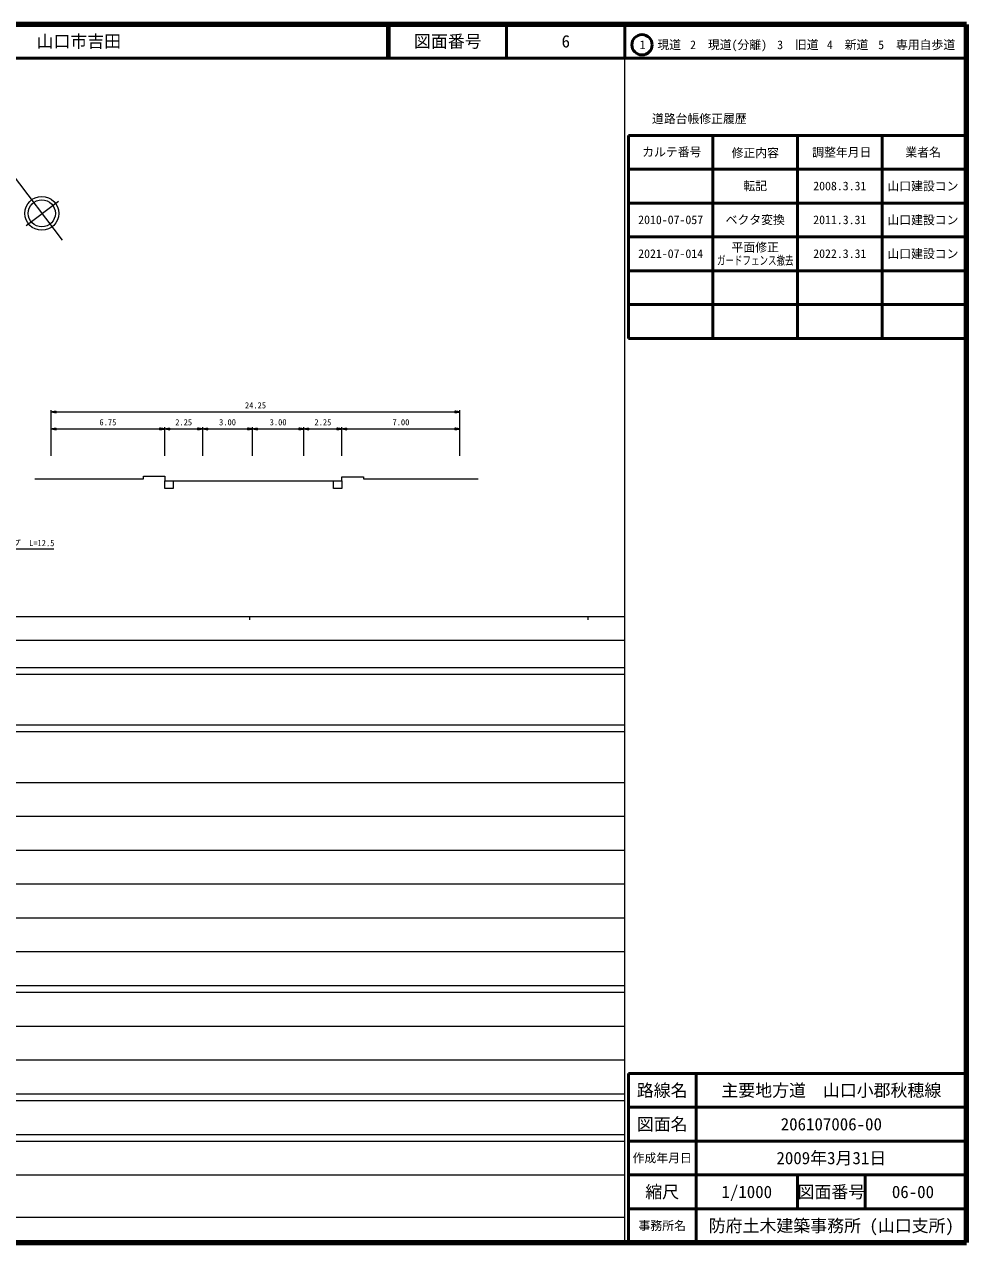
# Model space of a CAD drawing. Units: millimetres, scale not verified. Extents: x 40000 to 680000, y 20000 to 380000.
# Drawn here: x 401439 to 680000, y 20000 to 380000 of the extents above; entities that cross this region are included whole.
import ezdxf
from ezdxf.enums import TextEntityAlignment as Align

# ---------------------------------------------------------------- set-up
doc = ezdxf.new("R2010")
doc.units = ezdxf.units.MM
doc.header["$LTSCALE"] = 1000
for name, color, linetype, lineweight in [('M-BGD', 7, 'Continuous', 13), ('M-BMK-SRVR', 3, 'Continuous', 13), ('M-STR-HTXT', 7, 'Continuous', 13), ('M-TTL', 2, 'Continuous', 140), ('M-TTL-BAND', 7, 'Continuous', 13), ('M-TTL-FRAM', 2, 'Continuous', 50), ('M-TTL-LINE', 7, 'Continuous', 50)]:
    doc.layers.add(name, color=color, linetype=linetype, lineweight=lineweight)
doc.layers.add('M-TTL-TXT', color=7, linetype='Continuous')
doc.styles.add('ＭＳ ゴシック', font='')
doc.styles.get('ＭＳ ゴシック').set_extended_font_data('MS Gothic')

msp = doc.modelspace()

# ---------------------------------------------------------------- linework, layer by layer
at = {"layer": 'M-BGD'}
for points in [[(404545, 245739), (436648, 245739), (436648, 246449), (442933, 246449), (442933, 245135), (495313, 245135), (495313, 246307), (501705, 246307), (501705, 245703), (535582, 245703)], [(445384, 245135), (445384, 242880), (442933, 242880), (442933, 245135)], [(495313, 245135), (495313, 242880), (492862, 242880), (492862, 245135)]]:
    msp.add_lwpolyline(points, dxfattribs=at)
at = {"layer": 'M-BMK-SRVR'}
for p, q in [((412743, 316239), (397618, 336145)), ((401964, 320542), (411500, 327741))]:
    msp.add_line(p, q, dxfattribs=at)
for radius in [5016, 4013]:
    msp.add_circle((406593, 324156), radius, dxfattribs=at)
at = {"layer": 'M-STR-HTXT'}
for p, q in [((409339, 252462), (409339, 265962)), ((409339, 265462), (410839, 265712)), ((409339, 265462), (410839, 265212)), ((409339, 265462), (410839, 265462)), ((410839, 265512), (409639, 265512)), ((410839, 265412), (409639, 265412)), ((409939, 265562), (410839, 265562)), ((409939, 265362), (410839, 265362)), ((410839, 265612), (410239, 265612)), ((410839, 265312), (410239, 265312)), ((410539, 265662), (410839, 265662)), ((410539, 265262), (410839, 265262)), ((410839, 265212), (410839, 265712)), ((410839, 265462), (442933, 265462)), ((442933, 265462), (454155, 265462)), ((454155, 265462), (468857, 265462)), ((468857, 265462), (484055, 265462)), ((484055, 265462), (495313, 265462)), ((495313, 265462), (528720, 265462)), ((530220, 265462), (528720, 265712)), ((528720, 265712), (528720, 265212)), ((529020, 265662), (528720, 265662)), ((528720, 265612), (529320, 265612)), ((529620, 265562), (528720, 265562)), ((528720, 265512), (529920, 265512)), ((530220, 265462), (528720, 265212)), ((530220, 265462), (528720, 265462)), ((528720, 265412), (529920, 265412)), ((529620, 265362), (528720, 265362)), ((528720, 265312), (529320, 265312)), ((529020, 265262), (528720, 265262)), ((530220, 252462), (530220, 265962)), ((409339, 260462), (410839, 260712)), ((409339, 260462), (410839, 260212)), ((409339, 260462), (410839, 260462)), ((410839, 260512), (409639, 260512)), ((410839, 260412), (409639, 260412)), ((409939, 260562), (410839, 260562)), ((409939, 260362), (410839, 260362)), ((410839, 260612), (410239, 260612)), ((410839, 260312), (410239, 260312)), ((410539, 260662), (410839, 260662)), ((410539, 260262), (410839, 260262)), ((410839, 260212), (410839, 260712)), ((410839, 260462), (441433, 260462)), ((442933, 260462), (441433, 260712)), ((441433, 260712), (441433, 260212)), ((441733, 260662), (441433, 260662)), ((441433, 260612), (442033, 260612)), ((442333, 260562), (441433, 260562)), ((441433, 260512), (442633, 260512)), ((442933, 260462), (441433, 260212)), ((442933, 260462), (441433, 260462)), ((441433, 260412), (442633, 260412)), ((442333, 260362), (441433, 260362)), ((441433, 260312), (442033, 260312)), ((441733, 260262), (441433, 260262)), ((442933, 252462), (442933, 260962)), ((442933, 260462), (444433, 260712)), ((442933, 260462), (444433, 260212)), ((442933, 260462), (444433, 260462)), ((444433, 260512), (443233, 260512)), ((444433, 260412), (443233, 260412)), ((443533, 260562), (444433, 260562)), ((443533, 260362), (444433, 260362)), ((444433, 260612), (443833, 260612)), ((444433, 260312), (443833, 260312)), ((444133, 260662), (444433, 260662)), ((444133, 260262), (444433, 260262)), ((444433, 260212), (444433, 260712)), ((444433, 260462), (452655, 260462)), ((454155, 260462), (452655, 260712)), ((452655, 260712), (452655, 260212)), ((452955, 260662), (452655, 260662)), ((452655, 260612), (453255, 260612)), ((453555, 260562), (452655, 260562)), ((452655, 260512), (453855, 260512)), ((454155, 260462), (452655, 260212)), ((454155, 260462), (452655, 260462)), ((452655, 260412), (453855, 260412)), ((453555, 260362), (452655, 260362)), ((452655, 260312), (453255, 260312)), ((452955, 260262), (452655, 260262)), ((454155, 252462), (454155, 260962)), ((454155, 260462), (455655, 260712)), ((454155, 260462), (455655, 260212)), ((454155, 260462), (455655, 260462)), ((455655, 260512), (454455, 260512)), ((455655, 260412), (454455, 260412)), ((454755, 260562), (455655, 260562)), ((454755, 260362), (455655, 260362)), ((455655, 260612), (455055, 260612)), ((455655, 260312), (455055, 260312)), ((455355, 260662), (455655, 260662)), ((455355, 260262), (455655, 260262)), ((455655, 260212), (455655, 260712)), ((455655, 260462), (467357, 260462)), ((468857, 260462), (467357, 260712)), ((467357, 260712), (467357, 260212)), ((467657, 260662), (467357, 260662)), ((467357, 260612), (467957, 260612)), ((468257, 260562), (467357, 260562)), ((467357, 260512), (468557, 260512)), ((468857, 260462), (467357, 260212)), ((468857, 260462), (467357, 260462)), ((467357, 260412), (468557, 260412)), ((468257, 260362), (467357, 260362)), ((467357, 260312), (467957, 260312)), ((467657, 260262), (467357, 260262)), ((468857, 252462), (468857, 260962)), ((468857, 260462), (470357, 260712)), ((468857, 260462), (470357, 260212)), ((468857, 260462), (470357, 260462)), ((470357, 260512), (469157, 260512)), ((470357, 260412), (469157, 260412)), ((469457, 260562), (470357, 260562)), ((469457, 260362), (470357, 260362)), ((470357, 260612), (469757, 260612)), ((470357, 260312), (469757, 260312)), ((470057, 260662), (470357, 260662)), ((470057, 260262), (470357, 260262)), ((470357, 260212), (470357, 260712)), ((470357, 260462), (482555, 260462)), ((484055, 260462), (482555, 260712)), ((482555, 260712), (482555, 260212)), ((482855, 260662), (482555, 260662)), ((482555, 260612), (483155, 260612)), ((483455, 260562), (482555, 260562)), ((482555, 260512), (483755, 260512)), ((484055, 260462), (482555, 260212)), ((484055, 260462), (482555, 260462)), ((482555, 260412), (483755, 260412)), ((483455, 260362), (482555, 260362)), ((482555, 260312), (483155, 260312)), ((482855, 260262), (482555, 260262)), ((484055, 252462), (484055, 260962)), ((484055, 260462), (485555, 260712)), ((484055, 260462), (485555, 260212)), ((484055, 260462), (485555, 260462)), ((485555, 260512), (484355, 260512)), ((485555, 260412), (484355, 260412)), ((484655, 260562), (485555, 260562)), ((484655, 260362), (485555, 260362)), ((485555, 260612), (484955, 260612)), ((485555, 260312), (484955, 260312)), ((485255, 260662), (485555, 260662)), ((485255, 260262), (485555, 260262)), ((485555, 260212), (485555, 260712)), ((485555, 260462), (493813, 260462)), ((495313, 260462), (493813, 260712)), ((493813, 260712), (493813, 260212)), ((494113, 260662), (493813, 260662)), ((493813, 260612), (494413, 260612)), ((494713, 260562), (493813, 260562)), ((493813, 260512), (495013, 260512)), ((495313, 260462), (493813, 260212)), ((495313, 260462), (493813, 260462)), ((493813, 260412), (495013, 260412)), ((494713, 260362), (493813, 260362)), ((493813, 260312), (494413, 260312)), ((494113, 260262), (493813, 260262)), ((495313, 252462), (495313, 260962)), ((495313, 260462), (496813, 260712)), ((495313, 260462), (496813, 260212)), ((495313, 260462), (496813, 260462)), ((496813, 260512), (495613, 260512)), ((496813, 260412), (495613, 260412)), ((495913, 260562), (496813, 260562)), ((495913, 260362), (496813, 260362)), ((496813, 260612), (496213, 260612)), ((496813, 260312), (496213, 260312)), ((496513, 260662), (496813, 260662)), ((496513, 260262), (496813, 260262)), ((496813, 260212), (496813, 260712)), ((496813, 260462), (528720, 260462)), ((530220, 260462), (528720, 260712)), ((528720, 260712), (528720, 260212)), ((529020, 260662), (528720, 260662)), ((528720, 260612), (529320, 260612)), ((529620, 260562), (528720, 260562)), ((528720, 260512), (529920, 260512)), ((530220, 260462), (528720, 260212)), ((530220, 260462), (528720, 260462)), ((528720, 260412), (529920, 260412)), ((529620, 260362), (528720, 260362)), ((528720, 260312), (529320, 260312)), ((529020, 260262), (528720, 260262)), ((384928, 225061), (410128, 225061))]:
    msp.add_line(p, q, dxfattribs=at)
at = {"layer": 'M-TTL'}
for p, q in [((680000, 380000), (40000, 380000)), ((680000, 20000), (680000, 380000)), ((40000, 20000), (680000, 20000))]:
    msp.add_line(p, q, dxfattribs=at)
at = {"layer": 'M-TTL-BAND'}
for p, q in [((579000, 20000), (579000, 370000)), ((40000, 205000), (579000, 205000)), ((468000, 205000), (468000, 204000)), ((568000, 205000), (568000, 204000)), ((68000, 198000), (579000, 198000)), ((40000, 190000), (579000, 190000)), ((40000, 188000), (579000, 188000)), ((40000, 173000), (579000, 173000)), ((40000, 171000), (579000, 171000)), ((40000, 156000), (579000, 156000)), ((46000, 146000), (579000, 146000)), ((52000, 136000), (579000, 136000)), ((46000, 126000), (579000, 126000)), ((52000, 116000), (579000, 116000)), ((46000, 106000), (579000, 106000)), ((40000, 96000), (579000, 96000)), ((40000, 94000), (579000, 94000)), ((49000, 84000), (579000, 84000)), ((40000, 74000), (579000, 74000)), ((40000, 64000), (579000, 64000)), ((40000, 62000), (579000, 62000)), ((40000, 52000), (579000, 52000)), ((40000, 50000), (579000, 50000)), ((40000, 40000), (579000, 40000)), ((68000, 27500), (579000, 27500))]:
    msp.add_line(p, q, dxfattribs=at)
at = {"layer": 'M-TTL-FRAM'}
for p, q in [((580000, 347197), (580000, 287197)), ((580000, 347197), (680000, 347197)), ((580000, 287197), (680000, 287197)), ((680000, 70000), (580000, 70000)), ((580000, 70000), (580000, 20000))]:
    msp.add_line(p, q, dxfattribs=at)
at = {"layer": 'M-TTL-LINE'}
for p, q in [((508747, 380000), (508747, 370000)), ((509247, 380000), (509247, 370000)), ((543997, 380000), (543997, 370000)), ((579000, 380000), (579000, 370000)), ((40000, 370000), (680000, 370000)), ((605000, 347197), (605000, 287197)), ((630000, 347197), (630000, 287197)), ((655000, 347197), (655000, 287197)), ((580000, 337197), (680000, 337197)), ((580000, 327197), (680000, 327197)), ((580000, 317197), (680000, 317197)), ((580000, 307197), (680000, 307197)), ((580000, 297197), (680000, 297197)), ((600000, 70000), (600000, 20000)), ((680000, 60000), (580000, 60000)), ((680000, 50000), (580000, 50000)), ((680000, 40000), (580000, 40000)), ((630000, 40000), (630000, 30000)), ((650000, 40000), (650000, 30000)), ((680000, 30000), (580000, 30000))]:
    msp.add_line(p, q, dxfattribs=at)
msp.add_circle((584031, 373958), 3000, dxfattribs=at)

# ---------------------------------------------------------------- texts
at = {"layer": 'M-STR-HTXT', "style": 'ＭＳ ゴシック'}
for s, p in [('24.25', (469780, 265962)), ('6.75', (426136, 260962)), ('2.25', (448544, 260962)), ('3.00', (461506, 260962)), ('3.00', (476456, 260962)), ('2.25', (489684, 260962)), ('7.00', (512766, 260962)), ('ガードパイプ  L=12.5', (397628, 225261))]:
    msp.add_text(s, height=1833, dxfattribs=at).set_placement(p, align=Align.BOTTOM_CENTER)
at = {"layer": 'M-TTL-TXT', "style": 'ＭＳ ゴシック'}
msp.add_text('山口市吉田', height=3666, dxfattribs=at).set_placement((405024, 375000), align=Align.MIDDLE_LEFT)
for s, height, p in [('図面番号', 3666, (526622, 375000)), ('6', 3666, (561497, 375000)), ('1\u3000現道', 2566, (589448, 373958)), ('2\u3000現道(分離)', 2566, (609619, 373958)), ('3\u3000旧道', 2566, (630121, 373958)), ('4\u3000新道', 2566, (644824, 373958)), ('5\u3000専用自歩道', 2566, (665228, 373958)), ('道路台帳修正履歴', 2566, (600968, 352113)), ('カルテ番号', 2566, (592839, 342277)), ('修正内容', 2566, (617509, 342023)), ('調整年月日', 2566, (643089, 342197)), ('業者名', 2566, (667134, 342197)), ('転記', 2566, (617500, 332245)), ('2008.3.31', 2566, (642500, 332245)), ('山口建設コン', 2566, (667077, 332189)), ('2010-07-057', 2566, (592500, 322245)), ('ベクタ変換', 2566, (617500, 322245)), ('2011.3.31', 2566, (642500, 322245)), ('山口建設コン', 2566, (667077, 322189)), ('2021-07-014', 2566, (592500, 312245)), ('平面修正', 2566, (617500, 314114)), ('2022.3.31', 2566, (642500, 312245)), ('山口建設コン', 2566, (667077, 312189)), ('路線名', 3666, (590000, 65000)), ('路線名', 3666, (590000, 65000)), ('主要地方道\u3000山口小郡秋穂線', 3666, (640000, 65000)), ('図面名', 3666, (590000, 55000)), ('図面名', 3666, (590000, 55000)), ('206107006-00', 3666, (640000, 55000)), ('2009年3月31日', 3666, (640000, 45000)), ('作成年月日', 2566, (590000, 45000)), ('作成年月日', 2566, (590000, 45000)), ('縮尺', 3666, (590000, 35000)), ('縮尺', 3666, (590000, 35000)), ('1/1000', 3666, (615000, 35000)), ('図面番号', 3666, (640000, 35000)), ('図面番号', 3666, (640000, 35000)), ('06-00', 3666, (664125, 35000)), ('事務所名', 2566, (590000, 25000)), ('事務所名', 2566, (590000, 25000)), ('防府土木建築事務所 (山口支所)', 3666, (640000, 25000))]:
    msp.add_text(s, height=height, dxfattribs=at).set_placement(p, align=Align.MIDDLE_CENTER)
at = {"layer": 'M-TTL-TXT', "style": 'ＭＳ ゴシック', "width": 0.7}
msp.add_text('ガードフェンス撤去', height=2566, dxfattribs=at).set_placement((617500, 310243), align=Align.MIDDLE_CENTER)

doc.saveas('drawing.dxf')
